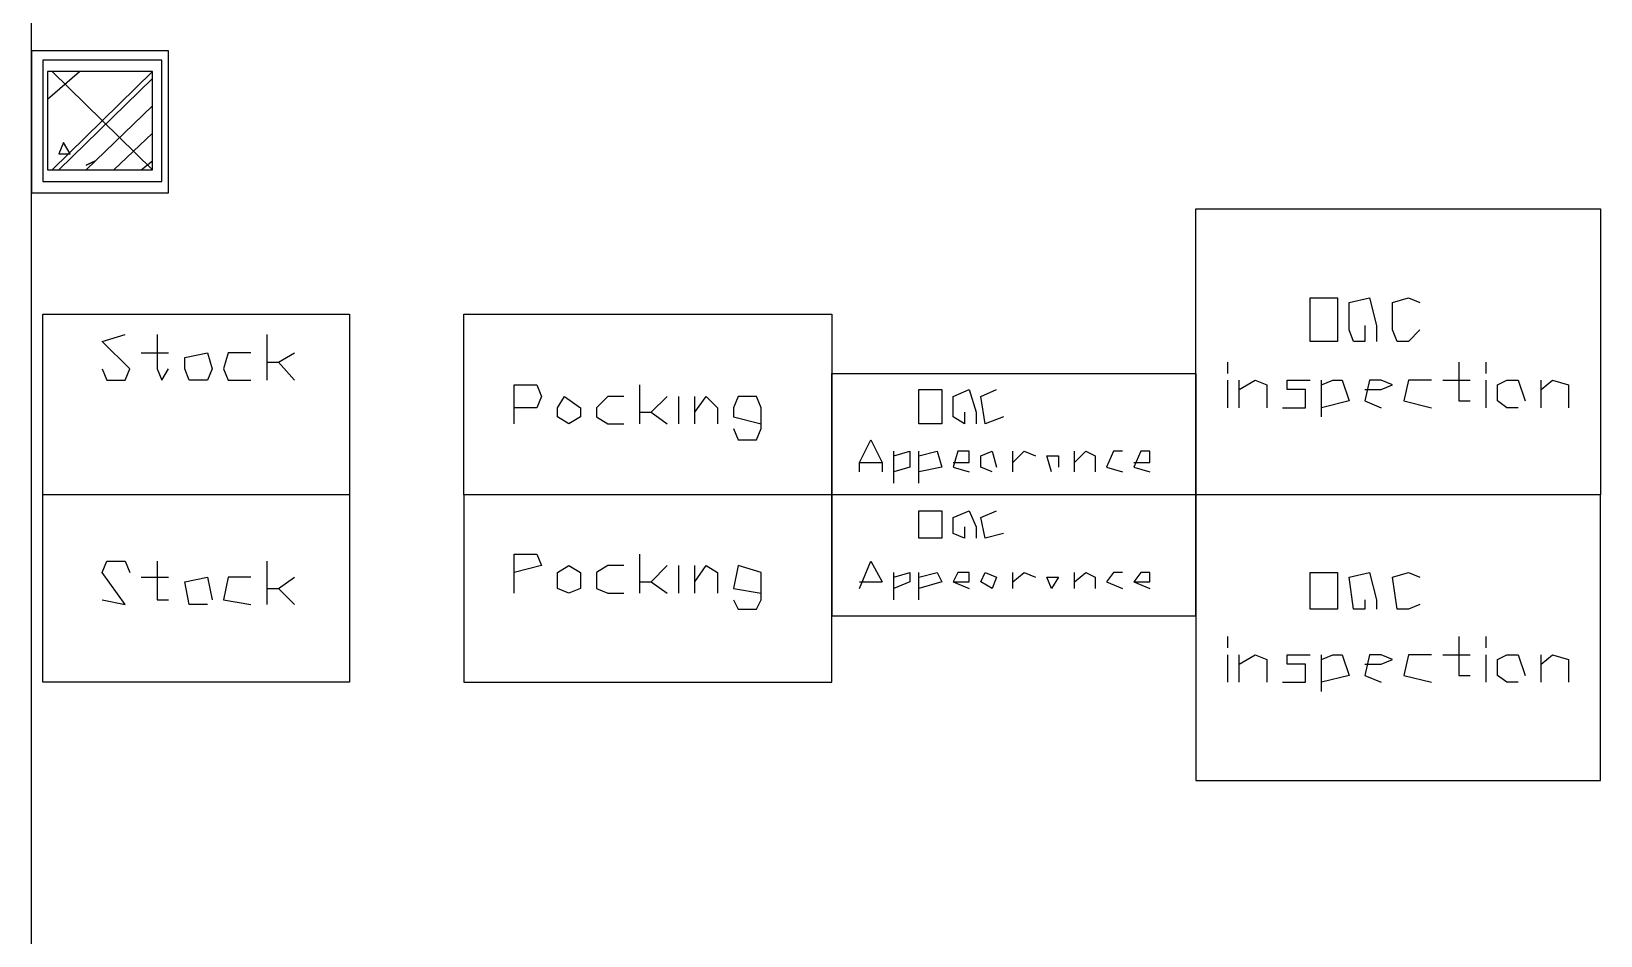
# Model space of a CAD drawing. Header units: millimetres. Extents: x 5 to 415, y 48 to 251.
# Drawn here: x 64.68 to 76.78, y 159.12 to 166.1 of the extents above; entities that cross this region are included whole.
import ezdxf

# ---------------------------------------------------------------- set-up
doc = ezdxf.new("R2010")
doc.units = ezdxf.units.MM
doc.layers.add('P', color=7, linetype='Continuous')

msp = doc.modelspace()

# ---------------------------------------------------------------- linework, layer by layer
at = {"layer": 'P'}
for points in [[(64.682, 139.241), (64.682, 220.486)], [(64.682, 165.947), (64.682, 164.853)], [(65.74, 165.947), (64.682, 165.947)], [(65.74, 164.853), (65.74, 165.947)], [(64.77, 165.876), (64.77, 164.941)], [(65.687, 165.876), (64.77, 165.876)], [(64.805, 165.576), (65.052, 165.788)], [(64.805, 165.788), (64.805, 165.029)], [(65.617, 165.788), (64.805, 165.788)], [(65.617, 165.029), (64.841, 165.788)], [(64.841, 165.029), (65.617, 165.788)], [(64.929, 165.788), (64.841, 165.788)], [(65.617, 165.029), (65.617, 165.788)], [(65.687, 164.941), (65.687, 165.876)], [(64.893, 165.029), (65.617, 165.735)], [(65.105, 165.029), (65.617, 165.523)], [(65.317, 165.029), (65.617, 165.312)], [(64.929, 165.241), (64.893, 165.153)], [(64.982, 165.153), (64.929, 165.241)], [(64.893, 165.153), (64.982, 165.153)], [(65.176, 165.1), (65.105, 165.065)], [(65.105, 165.065), (65.176, 165.1)], [(65.528, 165.029), (65.617, 165.1)], [(64.77, 164.941), (65.687, 164.941)], [(64.805, 165.029), (65.617, 165.029)], [(64.682, 164.853), (65.74, 164.853)], [(73.66, 162.525), (73.66, 164.73)], [(73.66, 164.73), (76.782, 164.73)], [(73.66, 162.525), (73.66, 164.73)], [(73.66, 164.73), (76.782, 164.73)], [(73.66, 162.525), (73.66, 164.73)], [(73.66, 164.73), (76.782, 164.73)], [(73.66, 162.525), (73.66, 164.73)], [(73.66, 164.73), (76.782, 164.73)], [(76.782, 164.73), (76.782, 162.525)], [(76.782, 164.73), (76.782, 162.525)], [(76.782, 164.73), (76.782, 162.525)], [(76.782, 164.73), (76.782, 162.525)], [(74.542, 163.707), (74.542, 164.042)], [(74.542, 164.042), (74.754, 164.042)], [(74.542, 163.707), (74.542, 164.042)], [(74.542, 164.042), (74.754, 164.042)], [(74.542, 163.707), (74.542, 164.042)], [(74.542, 164.042), (74.754, 164.042)], [(74.542, 163.707), (74.542, 164.042)], [(74.542, 164.042), (74.754, 164.042)], [(74.754, 164.042), (74.754, 163.707)], [(74.754, 164.042), (74.754, 163.707)], [(74.754, 164.042), (74.754, 163.707)], [(74.754, 164.042), (74.754, 163.707)], [(74.842, 164.006), (75.001, 164.042)], [(74.842, 164.006), (75.001, 164.042)], [(74.842, 164.006), (75.001, 164.042)], [(74.842, 164.006), (75.001, 164.042)], [(74.842, 163.795), (74.842, 164.006)], [(74.842, 163.795), (74.842, 164.006)], [(74.842, 163.795), (74.842, 164.006)], [(74.842, 163.795), (74.842, 164.006)], [(75.001, 164.042), (75.053, 163.83)], [(75.001, 164.042), (75.053, 163.83)], [(75.001, 164.042), (75.053, 163.83)], [(75.001, 164.042), (75.053, 163.83)], [(75.177, 164.006), (75.3, 164.042)], [(75.177, 164.006), (75.3, 164.042)], [(75.177, 164.006), (75.3, 164.042)], [(75.177, 164.006), (75.3, 164.042)], [(75.177, 163.795), (75.177, 164.006)], [(75.177, 163.795), (75.177, 164.006)], [(75.177, 163.795), (75.177, 164.006)], [(75.177, 163.795), (75.177, 164.006)], [(75.3, 164.042), (75.389, 164.006)], [(75.3, 164.042), (75.389, 164.006)], [(75.3, 164.042), (75.389, 164.006)], [(75.3, 164.042), (75.389, 164.006)], [(64.77, 161.078), (64.77, 163.918)], [(64.77, 163.918), (67.134, 163.918)], [(67.134, 163.918), (67.134, 161.078)], [(68.016, 162.525), (68.016, 163.918)], [(68.016, 163.918), (70.855, 163.918)], [(68.016, 162.525), (68.016, 163.918)], [(68.016, 163.918), (70.855, 163.918)], [(68.016, 162.525), (68.016, 163.918)], [(68.016, 163.918), (70.855, 163.918)], [(68.016, 162.525), (68.016, 163.918)], [(68.016, 163.918), (70.855, 163.918)], [(70.855, 163.918), (70.855, 162.525)], [(70.855, 163.918), (70.855, 162.525)], [(70.855, 163.918), (70.855, 162.525)], [(70.855, 163.918), (70.855, 162.525)], [(65.229, 163.707), (65.405, 163.759)], [(65.652, 163.759), (65.652, 163.495)], [(66.499, 163.407), (66.499, 163.759)], [(74.877, 163.707), (74.842, 163.795)], [(74.877, 163.707), (74.842, 163.795)], [(74.877, 163.707), (74.842, 163.795)], [(74.877, 163.707), (74.842, 163.795)], [(74.965, 163.83), (74.965, 163.707)], [(74.965, 163.83), (74.965, 163.707)], [(74.965, 163.83), (74.965, 163.707)], [(74.965, 163.83), (74.965, 163.707)], [(75.053, 163.83), (75.053, 163.707)], [(75.053, 163.83), (75.053, 163.707)], [(75.053, 163.83), (75.053, 163.707)], [(75.053, 163.83), (75.053, 163.707)], [(75.212, 163.707), (75.177, 163.795)], [(75.212, 163.707), (75.177, 163.795)], [(75.212, 163.707), (75.177, 163.795)], [(75.212, 163.707), (75.177, 163.795)], [(75.389, 163.795), (75.3, 163.707)], [(75.389, 163.795), (75.3, 163.707)], [(75.389, 163.795), (75.3, 163.707)], [(75.389, 163.795), (75.3, 163.707)], [(65.44, 163.495), (65.229, 163.707)], [(65.528, 163.618), (65.74, 163.618)], [(65.864, 163.583), (66.04, 163.618)], [(66.04, 163.618), (66.075, 163.495)], [(66.199, 163.618), (66.163, 163.495)], [(66.375, 163.618), (66.199, 163.618)], [(66.587, 163.548), (66.71, 163.618)], [(74.754, 163.707), (74.542, 163.707)], [(74.754, 163.707), (74.542, 163.707)], [(74.754, 163.707), (74.542, 163.707)], [(74.754, 163.707), (74.542, 163.707)], [(74.965, 163.707), (74.877, 163.707)], [(74.965, 163.707), (74.877, 163.707)], [(74.965, 163.707), (74.877, 163.707)], [(74.965, 163.707), (74.877, 163.707)], [(75.3, 163.707), (75.212, 163.707)], [(75.3, 163.707), (75.212, 163.707)], [(75.3, 163.707), (75.212, 163.707)], [(75.3, 163.707), (75.212, 163.707)], [(65.229, 163.495), (65.264, 163.407)], [(65.405, 163.407), (65.44, 163.495)], [(65.652, 163.495), (65.687, 163.407)], [(65.687, 163.407), (65.74, 163.495)], [(65.864, 163.495), (65.864, 163.583)], [(65.899, 163.407), (65.864, 163.495)], [(66.075, 163.495), (66.04, 163.407)], [(66.163, 163.495), (66.199, 163.407)], [(66.499, 163.548), (66.587, 163.548)], [(66.587, 163.548), (66.71, 163.407)], [(73.907, 163.46), (73.907, 163.548)], [(73.907, 163.46), (73.907, 163.548)], [(73.907, 163.46), (73.907, 163.548)], [(73.907, 163.46), (73.907, 163.548)], [(75.688, 163.548), (75.688, 163.248)], [(75.688, 163.548), (75.688, 163.248)], [(75.688, 163.548), (75.688, 163.248)], [(75.688, 163.548), (75.688, 163.248)], [(75.9, 163.46), (75.9, 163.548)], [(75.9, 163.46), (75.9, 163.548)], [(75.9, 163.46), (75.9, 163.548)], [(75.9, 163.46), (75.9, 163.548)], [(65.264, 163.407), (65.405, 163.407)], [(66.04, 163.407), (65.899, 163.407)], [(66.199, 163.407), (66.375, 163.407)], [(68.404, 163.072), (68.404, 163.371)], [(68.404, 163.371), (68.58, 163.371)], [(68.404, 163.072), (68.404, 163.371)], [(68.404, 163.371), (68.58, 163.371)], [(68.404, 163.072), (68.404, 163.371)], [(68.404, 163.371), (68.58, 163.371)], [(68.404, 163.072), (68.404, 163.371)], [(68.404, 163.371), (68.58, 163.371)], [(68.58, 163.371), (68.615, 163.283)], [(68.58, 163.371), (68.615, 163.283)], [(68.58, 163.371), (68.615, 163.283)], [(68.58, 163.371), (68.615, 163.283)], [(69.374, 163.072), (69.374, 163.371)], [(69.374, 163.072), (69.374, 163.371)], [(69.374, 163.072), (69.374, 163.371)], [(69.374, 163.072), (69.374, 163.371)], [(70.855, 162.525), (70.855, 163.46)], [(70.855, 163.46), (73.66, 163.46)], [(70.855, 162.525), (70.855, 163.46)], [(70.855, 163.46), (73.66, 163.46)], [(70.855, 162.525), (70.855, 163.46)], [(70.855, 163.46), (73.66, 163.46)], [(70.855, 162.525), (70.855, 163.46)], [(70.855, 163.46), (73.66, 163.46)], [(73.66, 163.46), (73.66, 162.525)], [(73.66, 163.46), (73.66, 162.525)], [(73.66, 163.46), (73.66, 162.525)], [(73.66, 163.46), (73.66, 162.525)], [(73.907, 163.195), (73.907, 163.407)], [(73.907, 163.195), (73.907, 163.407)], [(73.907, 163.195), (73.907, 163.407)], [(73.907, 163.195), (73.907, 163.407)], [(73.995, 163.195), (73.995, 163.407)], [(73.995, 163.336), (74.119, 163.407)], [(73.995, 163.195), (73.995, 163.407)], [(73.995, 163.336), (74.119, 163.407)], [(73.995, 163.195), (73.995, 163.407)], [(73.995, 163.336), (74.119, 163.407)], [(73.995, 163.195), (73.995, 163.407)], [(73.995, 163.336), (74.119, 163.407)], [(74.119, 163.407), (74.207, 163.371)], [(74.119, 163.407), (74.207, 163.371)], [(74.119, 163.407), (74.207, 163.371)], [(74.119, 163.407), (74.207, 163.371)], [(74.207, 163.371), (74.207, 163.195)], [(74.207, 163.371), (74.207, 163.195)], [(74.207, 163.371), (74.207, 163.195)], [(74.207, 163.371), (74.207, 163.195)], [(74.366, 163.336), (74.366, 163.407)], [(74.366, 163.407), (74.542, 163.407)], [(74.366, 163.336), (74.366, 163.407)], [(74.366, 163.407), (74.542, 163.407)], [(74.366, 163.336), (74.366, 163.407)], [(74.366, 163.407), (74.542, 163.407)], [(74.366, 163.336), (74.366, 163.407)], [(74.366, 163.407), (74.542, 163.407)], [(74.63, 163.124), (74.63, 163.407)], [(74.63, 163.371), (74.718, 163.407)], [(74.63, 163.124), (74.63, 163.407)], [(74.63, 163.371), (74.718, 163.407)], [(74.63, 163.124), (74.63, 163.407)], [(74.63, 163.371), (74.718, 163.407)], [(74.63, 163.124), (74.63, 163.407)], [(74.63, 163.371), (74.718, 163.407)], [(74.718, 163.407), (74.789, 163.407)], [(74.718, 163.407), (74.789, 163.407)], [(74.718, 163.407), (74.789, 163.407)], [(74.718, 163.407), (74.789, 163.407)], [(74.789, 163.407), (74.842, 163.248)], [(74.789, 163.407), (74.842, 163.248)], [(74.789, 163.407), (74.842, 163.248)], [(74.789, 163.407), (74.842, 163.248)], [(75.001, 163.407), (74.965, 163.248)], [(75.001, 163.407), (74.965, 163.248)], [(75.001, 163.407), (74.965, 163.248)], [(75.001, 163.407), (74.965, 163.248)], [(75.089, 163.407), (75.001, 163.407)], [(75.089, 163.407), (75.001, 163.407)], [(75.089, 163.407), (75.001, 163.407)], [(75.089, 163.407), (75.001, 163.407)], [(75.177, 163.371), (75.089, 163.407)], [(75.177, 163.371), (75.089, 163.407)], [(75.177, 163.371), (75.089, 163.407)], [(75.177, 163.371), (75.089, 163.407)], [(75.089, 163.336), (75.177, 163.371)], [(75.089, 163.336), (75.177, 163.371)], [(75.089, 163.336), (75.177, 163.371)], [(75.089, 163.336), (75.177, 163.371)], [(75.3, 163.407), (75.265, 163.248)], [(75.3, 163.407), (75.265, 163.248)], [(75.3, 163.407), (75.265, 163.248)], [(75.3, 163.407), (75.265, 163.248)], [(75.477, 163.407), (75.3, 163.407)], [(75.477, 163.407), (75.3, 163.407)], [(75.477, 163.407), (75.3, 163.407)], [(75.477, 163.407), (75.3, 163.407)], [(75.565, 163.407), (75.777, 163.407)], [(75.565, 163.407), (75.777, 163.407)], [(75.565, 163.407), (75.777, 163.407)], [(75.565, 163.407), (75.777, 163.407)], [(75.9, 163.195), (75.9, 163.407)], [(75.9, 163.195), (75.9, 163.407)], [(75.9, 163.195), (75.9, 163.407)], [(75.9, 163.195), (75.9, 163.407)], [(75.988, 163.371), (76.059, 163.407)], [(75.988, 163.371), (76.059, 163.407)], [(75.988, 163.371), (76.059, 163.407)], [(75.988, 163.371), (76.059, 163.407)], [(75.988, 163.248), (75.988, 163.371)], [(75.988, 163.248), (75.988, 163.371)], [(75.988, 163.248), (75.988, 163.371)], [(75.988, 163.248), (75.988, 163.371)], [(76.059, 163.407), (76.147, 163.407)], [(76.059, 163.407), (76.147, 163.407)], [(76.059, 163.407), (76.147, 163.407)], [(76.059, 163.407), (76.147, 163.407)], [(76.147, 163.407), (76.2, 163.248)], [(76.147, 163.407), (76.2, 163.248)], [(76.147, 163.407), (76.2, 163.248)], [(76.147, 163.407), (76.2, 163.248)], [(76.323, 163.195), (76.323, 163.407)], [(76.323, 163.336), (76.412, 163.407)], [(76.323, 163.195), (76.323, 163.407)], [(76.323, 163.336), (76.412, 163.407)], [(76.323, 163.195), (76.323, 163.407)], [(76.323, 163.336), (76.412, 163.407)], [(76.323, 163.195), (76.323, 163.407)], [(76.323, 163.336), (76.412, 163.407)], [(76.412, 163.407), (76.535, 163.371)], [(76.412, 163.407), (76.535, 163.371)], [(76.412, 163.407), (76.535, 163.371)], [(76.412, 163.407), (76.535, 163.371)], [(76.535, 163.371), (76.535, 163.195)], [(76.535, 163.371), (76.535, 163.195)], [(76.535, 163.371), (76.535, 163.195)], [(76.535, 163.371), (76.535, 163.195)], [(68.615, 163.283), (68.58, 163.195)], [(68.615, 163.283), (68.58, 163.195)], [(68.615, 163.283), (68.58, 163.195)], [(68.615, 163.283), (68.58, 163.195)], [(68.739, 163.195), (68.792, 163.283)], [(68.739, 163.195), (68.792, 163.283)], [(68.739, 163.195), (68.792, 163.283)], [(68.739, 163.195), (68.792, 163.283)], [(68.792, 163.283), (68.915, 163.195)], [(68.792, 163.283), (68.915, 163.195)], [(68.792, 163.283), (68.915, 163.195)], [(68.792, 163.283), (68.915, 163.195)], [(69.127, 163.283), (69.039, 163.195)], [(69.127, 163.283), (69.039, 163.195)], [(69.127, 163.283), (69.039, 163.195)], [(69.127, 163.283), (69.039, 163.195)], [(69.25, 163.283), (69.127, 163.283)], [(69.25, 163.283), (69.127, 163.283)], [(69.25, 163.283), (69.127, 163.283)], [(69.25, 163.283), (69.127, 163.283)], [(69.462, 163.16), (69.585, 163.283)], [(69.462, 163.16), (69.585, 163.283)], [(69.462, 163.16), (69.585, 163.283)], [(69.462, 163.16), (69.585, 163.283)], [(69.674, 163.072), (69.674, 163.283)], [(69.674, 163.072), (69.674, 163.283)], [(69.674, 163.072), (69.674, 163.283)], [(69.674, 163.072), (69.674, 163.283)], [(69.797, 163.072), (69.797, 163.283)], [(69.797, 163.16), (69.885, 163.283)], [(69.797, 163.072), (69.797, 163.283)], [(69.797, 163.16), (69.885, 163.283)], [(69.797, 163.072), (69.797, 163.283)], [(69.797, 163.16), (69.885, 163.283)], [(69.797, 163.072), (69.797, 163.283)], [(69.797, 163.16), (69.885, 163.283)], [(69.885, 163.283), (69.973, 163.195)], [(69.885, 163.283), (69.973, 163.195)], [(69.885, 163.283), (69.973, 163.195)], [(69.885, 163.283), (69.973, 163.195)], [(70.132, 163.283), (70.097, 163.195)], [(70.132, 163.283), (70.097, 163.195)], [(70.132, 163.283), (70.097, 163.195)], [(70.132, 163.283), (70.097, 163.195)], [(70.273, 163.283), (70.132, 163.283)], [(70.273, 163.283), (70.132, 163.283)], [(70.273, 163.283), (70.132, 163.283)], [(70.273, 163.283), (70.132, 163.283)], [(70.309, 163.195), (70.273, 163.283)], [(70.309, 163.195), (70.273, 163.283)], [(70.309, 163.195), (70.273, 163.283)], [(70.309, 163.195), (70.273, 163.283)], [(71.526, 163.072), (71.526, 163.336)], [(71.526, 163.336), (71.702, 163.336)], [(71.526, 163.072), (71.526, 163.336)], [(71.526, 163.336), (71.702, 163.336)], [(71.526, 163.072), (71.526, 163.336)], [(71.526, 163.336), (71.702, 163.336)], [(71.526, 163.072), (71.526, 163.336)], [(71.526, 163.336), (71.702, 163.336)], [(71.702, 163.336), (71.702, 163.072)], [(71.702, 163.336), (71.702, 163.072)], [(71.702, 163.336), (71.702, 163.072)], [(71.702, 163.336), (71.702, 163.072)], [(71.79, 163.283), (71.914, 163.336)], [(71.79, 163.283), (71.914, 163.336)], [(71.79, 163.283), (71.914, 163.336)], [(71.79, 163.283), (71.914, 163.336)], [(71.79, 163.124), (71.79, 163.283)], [(71.79, 163.124), (71.79, 163.283)], [(71.79, 163.124), (71.79, 163.283)], [(71.79, 163.124), (71.79, 163.283)], [(71.914, 163.336), (71.967, 163.16)], [(71.914, 163.336), (71.967, 163.16)], [(71.914, 163.336), (71.967, 163.16)], [(71.914, 163.336), (71.967, 163.16)], [(72.002, 163.283), (72.125, 163.336)], [(72.002, 163.283), (72.125, 163.336)], [(72.002, 163.283), (72.125, 163.336)], [(72.002, 163.283), (72.125, 163.336)], [(72.037, 163.072), (72.002, 163.283)], [(72.037, 163.072), (72.002, 163.283)], [(72.037, 163.072), (72.002, 163.283)], [(72.037, 163.072), (72.002, 163.283)], [(74.507, 163.336), (74.366, 163.336)], [(74.507, 163.336), (74.366, 163.336)], [(74.507, 163.336), (74.366, 163.336)], [(74.507, 163.336), (74.366, 163.336)], [(74.507, 163.195), (74.507, 163.336)], [(74.507, 163.195), (74.507, 163.336)], [(74.507, 163.195), (74.507, 163.336)], [(74.507, 163.195), (74.507, 163.336)], [(74.842, 163.248), (74.63, 163.195)], [(74.842, 163.248), (74.63, 163.195)], [(74.842, 163.248), (74.63, 163.195)], [(74.842, 163.248), (74.63, 163.195)], [(74.965, 163.336), (75.089, 163.336)], [(74.965, 163.336), (75.089, 163.336)], [(74.965, 163.336), (75.089, 163.336)], [(74.965, 163.336), (75.089, 163.336)], [(74.965, 163.248), (75.089, 163.195)], [(74.965, 163.248), (75.089, 163.195)], [(74.965, 163.248), (75.089, 163.195)], [(74.965, 163.248), (75.089, 163.195)], [(75.265, 163.248), (75.477, 163.195)], [(75.265, 163.248), (75.477, 163.195)], [(75.265, 163.248), (75.477, 163.195)], [(75.265, 163.248), (75.477, 163.195)], [(75.688, 163.248), (75.777, 163.248)], [(75.688, 163.248), (75.777, 163.248)], [(75.688, 163.248), (75.777, 163.248)], [(75.688, 163.248), (75.777, 163.248)], [(76.059, 163.195), (75.988, 163.248)], [(76.059, 163.195), (75.988, 163.248)], [(76.059, 163.195), (75.988, 163.248)], [(76.059, 163.195), (75.988, 163.248)], [(68.58, 163.195), (68.404, 163.195)], [(68.58, 163.195), (68.404, 163.195)], [(68.58, 163.195), (68.404, 163.195)], [(68.58, 163.195), (68.404, 163.195)], [(68.739, 163.124), (68.739, 163.195)], [(68.739, 163.124), (68.739, 163.195)], [(68.739, 163.124), (68.739, 163.195)], [(68.739, 163.124), (68.739, 163.195)], [(68.827, 163.072), (68.739, 163.124)], [(68.827, 163.072), (68.739, 163.124)], [(68.827, 163.072), (68.739, 163.124)], [(68.827, 163.072), (68.739, 163.124)], [(68.915, 163.124), (68.827, 163.072)], [(68.915, 163.124), (68.827, 163.072)], [(68.915, 163.124), (68.827, 163.072)], [(68.915, 163.124), (68.827, 163.072)], [(68.915, 163.195), (68.915, 163.124)], [(68.915, 163.195), (68.915, 163.124)], [(68.915, 163.195), (68.915, 163.124)], [(68.915, 163.195), (68.915, 163.124)], [(69.039, 163.195), (69.039, 163.124)], [(69.039, 163.195), (69.039, 163.124)], [(69.039, 163.195), (69.039, 163.124)], [(69.039, 163.195), (69.039, 163.124)], [(69.039, 163.124), (69.127, 163.072)], [(69.039, 163.124), (69.127, 163.072)], [(69.039, 163.124), (69.127, 163.072)], [(69.039, 163.124), (69.127, 163.072)], [(69.374, 163.16), (69.462, 163.16)], [(69.374, 163.16), (69.462, 163.16)], [(69.374, 163.16), (69.462, 163.16)], [(69.374, 163.16), (69.462, 163.16)], [(69.462, 163.16), (69.585, 163.072)], [(69.462, 163.16), (69.585, 163.072)], [(69.462, 163.16), (69.585, 163.072)], [(69.462, 163.16), (69.585, 163.072)], [(69.973, 163.195), (69.973, 163.072)], [(69.973, 163.195), (69.973, 163.072)], [(69.973, 163.195), (69.973, 163.072)], [(69.973, 163.195), (69.973, 163.072)], [(70.097, 163.195), (70.097, 163.124)], [(70.097, 163.195), (70.097, 163.124)], [(70.097, 163.195), (70.097, 163.124)], [(70.097, 163.195), (70.097, 163.124)], [(70.097, 163.124), (70.309, 163.072)], [(70.097, 163.124), (70.309, 163.072)], [(70.097, 163.124), (70.309, 163.072)], [(70.097, 163.124), (70.309, 163.072)], [(70.309, 163.036), (70.309, 163.195)], [(70.309, 163.036), (70.309, 163.195)], [(70.309, 163.036), (70.309, 163.195)], [(70.309, 163.036), (70.309, 163.195)], [(71.878, 163.072), (71.79, 163.124)], [(71.878, 163.072), (71.79, 163.124)], [(71.878, 163.072), (71.79, 163.124)], [(71.878, 163.072), (71.79, 163.124)], [(71.878, 163.16), (71.878, 163.072)], [(71.878, 163.16), (71.878, 163.072)], [(71.878, 163.16), (71.878, 163.072)], [(71.878, 163.16), (71.878, 163.072)], [(71.967, 163.16), (71.967, 163.072)], [(71.967, 163.16), (71.967, 163.072)], [(71.967, 163.16), (71.967, 163.072)], [(71.967, 163.16), (71.967, 163.072)], [(72.178, 163.124), (72.037, 163.072)], [(72.178, 163.124), (72.037, 163.072)], [(72.178, 163.124), (72.037, 163.072)], [(72.178, 163.124), (72.037, 163.072)], [(74.33, 163.195), (74.507, 163.195)], [(74.33, 163.195), (74.507, 163.195)], [(74.33, 163.195), (74.507, 163.195)], [(74.33, 163.195), (74.507, 163.195)], [(76.147, 163.195), (76.059, 163.195)], [(76.147, 163.195), (76.059, 163.195)], [(76.147, 163.195), (76.059, 163.195)], [(76.147, 163.195), (76.059, 163.195)], [(69.127, 163.072), (69.25, 163.072)], [(69.127, 163.072), (69.25, 163.072)], [(69.127, 163.072), (69.25, 163.072)], [(69.127, 163.072), (69.25, 163.072)], [(70.097, 163.036), (70.132, 162.948)], [(70.097, 163.036), (70.132, 162.948)], [(70.097, 163.036), (70.132, 162.948)], [(70.097, 163.036), (70.132, 162.948)], [(70.273, 162.948), (70.309, 163.036)], [(70.273, 162.948), (70.309, 163.036)], [(70.273, 162.948), (70.309, 163.036)], [(70.273, 162.948), (70.309, 163.036)], [(71.702, 163.072), (71.526, 163.072)], [(71.702, 163.072), (71.526, 163.072)], [(71.702, 163.072), (71.526, 163.072)], [(71.702, 163.072), (71.526, 163.072)], [(70.132, 162.948), (70.273, 162.948)], [(70.132, 162.948), (70.273, 162.948)], [(70.132, 162.948), (70.273, 162.948)], [(70.132, 162.948), (70.273, 162.948)], [(71.067, 162.772), (71.155, 162.948)], [(71.067, 162.772), (71.155, 162.948)], [(71.067, 162.772), (71.155, 162.948)], [(71.067, 162.772), (71.155, 162.948)], [(71.155, 162.948), (71.243, 162.772)], [(71.155, 162.948), (71.243, 162.772)], [(71.155, 162.948), (71.243, 162.772)], [(71.155, 162.948), (71.243, 162.772)], [(71.067, 162.701), (71.067, 162.772)], [(71.067, 162.772), (71.243, 162.772)], [(71.067, 162.701), (71.067, 162.772)], [(71.067, 162.772), (71.243, 162.772)], [(71.067, 162.701), (71.067, 162.772)], [(71.067, 162.772), (71.243, 162.772)], [(71.067, 162.701), (71.067, 162.772)], [(71.067, 162.772), (71.243, 162.772)], [(71.243, 162.772), (71.243, 162.701)], [(71.243, 162.772), (71.243, 162.701)], [(71.243, 162.772), (71.243, 162.701)], [(71.243, 162.772), (71.243, 162.701)], [(71.332, 162.613), (71.332, 162.86)], [(71.332, 162.825), (71.455, 162.86)], [(71.332, 162.613), (71.332, 162.86)], [(71.332, 162.825), (71.455, 162.86)], [(71.332, 162.613), (71.332, 162.86)], [(71.332, 162.825), (71.455, 162.86)], [(71.332, 162.613), (71.332, 162.86)], [(71.332, 162.825), (71.455, 162.86)], [(71.455, 162.86), (71.455, 162.736)], [(71.455, 162.86), (71.455, 162.736)], [(71.455, 162.86), (71.455, 162.736)], [(71.455, 162.86), (71.455, 162.736)], [(71.526, 162.613), (71.526, 162.86)], [(71.526, 162.825), (71.667, 162.86)], [(71.526, 162.613), (71.526, 162.86)], [(71.526, 162.825), (71.667, 162.86)], [(71.526, 162.613), (71.526, 162.86)], [(71.526, 162.825), (71.667, 162.86)], [(71.526, 162.613), (71.526, 162.86)], [(71.526, 162.825), (71.667, 162.86)], [(71.667, 162.86), (71.702, 162.736)], [(71.667, 162.86), (71.702, 162.736)], [(71.667, 162.86), (71.702, 162.736)], [(71.667, 162.86), (71.702, 162.736)], [(71.826, 162.86), (71.79, 162.736)], [(71.826, 162.86), (71.79, 162.736)], [(71.826, 162.86), (71.79, 162.736)], [(71.826, 162.86), (71.79, 162.736)], [(71.79, 162.772), (71.914, 162.772)], [(71.79, 162.772), (71.914, 162.772)], [(71.79, 162.772), (71.914, 162.772)], [(71.79, 162.772), (71.914, 162.772)], [(71.914, 162.86), (71.826, 162.86)], [(71.914, 162.86), (71.826, 162.86)], [(71.914, 162.86), (71.826, 162.86)], [(71.914, 162.86), (71.826, 162.86)], [(71.914, 162.772), (71.914, 162.86)], [(71.914, 162.772), (71.914, 162.86)], [(71.914, 162.772), (71.914, 162.86)], [(71.914, 162.772), (71.914, 162.86)], [(72.002, 162.825), (72.09, 162.86)], [(72.002, 162.825), (72.09, 162.86)], [(72.002, 162.825), (72.09, 162.86)], [(72.002, 162.825), (72.09, 162.86)], [(72.002, 162.736), (72.002, 162.825)], [(72.002, 162.736), (72.002, 162.825)], [(72.002, 162.736), (72.002, 162.825)], [(72.002, 162.736), (72.002, 162.825)], [(72.09, 162.86), (72.125, 162.736)], [(72.09, 162.86), (72.125, 162.736)], [(72.09, 162.86), (72.125, 162.736)], [(72.09, 162.86), (72.125, 162.736)], [(72.249, 162.701), (72.249, 162.86)], [(72.249, 162.772), (72.337, 162.86)], [(72.249, 162.701), (72.249, 162.86)], [(72.249, 162.772), (72.337, 162.86)], [(72.249, 162.701), (72.249, 162.86)], [(72.249, 162.772), (72.337, 162.86)], [(72.249, 162.701), (72.249, 162.86)], [(72.249, 162.772), (72.337, 162.86)], [(72.337, 162.86), (72.425, 162.825)], [(72.337, 162.86), (72.425, 162.825)], [(72.337, 162.86), (72.425, 162.825)], [(72.337, 162.86), (72.425, 162.825)], [(72.549, 162.701), (72.513, 162.825)], [(72.513, 162.825), (72.602, 162.825)], [(72.549, 162.701), (72.513, 162.825)], [(72.513, 162.825), (72.602, 162.825)], [(72.549, 162.701), (72.513, 162.825)], [(72.513, 162.825), (72.602, 162.825)], [(72.549, 162.701), (72.513, 162.825)], [(72.513, 162.825), (72.602, 162.825)], [(72.602, 162.825), (72.602, 162.736)], [(72.602, 162.825), (72.602, 162.736)], [(72.602, 162.825), (72.602, 162.736)], [(72.602, 162.825), (72.602, 162.736)], [(72.725, 162.701), (72.725, 162.86)], [(72.725, 162.772), (72.813, 162.86)], [(72.725, 162.701), (72.725, 162.86)], [(72.725, 162.772), (72.813, 162.86)], [(72.725, 162.701), (72.725, 162.86)], [(72.725, 162.772), (72.813, 162.86)], [(72.725, 162.701), (72.725, 162.86)], [(72.725, 162.772), (72.813, 162.86)], [(72.813, 162.86), (72.884, 162.825)], [(72.813, 162.86), (72.884, 162.825)], [(72.813, 162.86), (72.884, 162.825)], [(72.813, 162.86), (72.884, 162.825)], [(72.884, 162.825), (72.884, 162.701)], [(72.884, 162.825), (72.884, 162.701)], [(72.884, 162.825), (72.884, 162.701)], [(72.884, 162.825), (72.884, 162.701)], [(73.025, 162.86), (72.972, 162.736)], [(73.025, 162.86), (72.972, 162.736)], [(73.025, 162.86), (72.972, 162.736)], [(73.025, 162.86), (72.972, 162.736)], [(73.096, 162.86), (73.025, 162.86)], [(73.096, 162.86), (73.025, 162.86)], [(73.096, 162.86), (73.025, 162.86)], [(73.096, 162.86), (73.025, 162.86)], [(73.237, 162.86), (73.184, 162.736)], [(73.237, 162.86), (73.184, 162.736)], [(73.237, 162.86), (73.184, 162.736)], [(73.237, 162.86), (73.184, 162.736)], [(73.184, 162.772), (73.307, 162.772)], [(73.184, 162.772), (73.307, 162.772)], [(73.184, 162.772), (73.307, 162.772)], [(73.184, 162.772), (73.307, 162.772)], [(73.307, 162.86), (73.237, 162.86)], [(73.307, 162.86), (73.237, 162.86)], [(73.307, 162.86), (73.237, 162.86)], [(73.307, 162.86), (73.237, 162.86)], [(73.307, 162.772), (73.307, 162.86)], [(73.307, 162.772), (73.307, 162.86)], [(73.307, 162.772), (73.307, 162.86)], [(73.307, 162.772), (73.307, 162.86)], [(71.455, 162.736), (71.332, 162.701)], [(71.455, 162.736), (71.332, 162.701)], [(71.455, 162.736), (71.332, 162.701)], [(71.455, 162.736), (71.332, 162.701)], [(71.702, 162.736), (71.526, 162.701)], [(71.702, 162.736), (71.526, 162.701)], [(71.702, 162.736), (71.526, 162.701)], [(71.702, 162.736), (71.526, 162.701)], [(71.79, 162.736), (71.914, 162.701)], [(71.79, 162.736), (71.914, 162.701)], [(71.79, 162.736), (71.914, 162.701)], [(71.79, 162.736), (71.914, 162.701)], [(72.09, 162.701), (72.002, 162.736)], [(72.09, 162.701), (72.002, 162.736)], [(72.09, 162.701), (72.002, 162.736)], [(72.09, 162.701), (72.002, 162.736)], [(72.972, 162.736), (73.096, 162.701)], [(72.972, 162.736), (73.096, 162.701)], [(72.972, 162.736), (73.096, 162.701)], [(72.972, 162.736), (73.096, 162.701)], [(73.184, 162.736), (73.307, 162.701)], [(73.184, 162.736), (73.307, 162.701)], [(73.184, 162.736), (73.307, 162.701)], [(73.184, 162.736), (73.307, 162.701)], [(67.134, 162.525), (64.77, 162.525)], [(70.855, 162.525), (68.016, 162.525)], [(70.855, 162.525), (68.016, 162.525)], [(70.855, 162.525), (68.016, 162.525)], [(70.855, 162.525), (68.016, 162.525)], [(70.855, 162.525), (68.016, 162.525)], [(68.016, 162.525), (68.016, 161.078)], [(73.66, 162.525), (70.855, 162.525)], [(73.66, 162.525), (70.855, 162.525)], [(73.66, 162.525), (70.855, 162.525)], [(73.66, 162.525), (70.855, 162.525)], [(73.66, 162.525), (70.855, 162.525)], [(70.855, 162.525), (70.855, 161.59)], [(70.855, 161.078), (70.855, 162.525)], [(76.782, 162.525), (73.66, 162.525)], [(76.782, 162.525), (73.66, 162.525)], [(76.782, 162.525), (73.66, 162.525)], [(76.782, 162.525), (73.66, 162.525)], [(76.782, 162.525), (73.66, 162.525)], [(73.66, 162.525), (73.66, 160.32)], [(73.66, 161.59), (73.66, 162.525)], [(76.782, 160.32), (76.782, 162.525)], [(71.526, 162.19), (71.526, 162.401)], [(71.526, 162.401), (71.702, 162.401)], [(71.702, 162.401), (71.702, 162.19)], [(71.79, 162.348), (71.914, 162.401)], [(71.914, 162.401), (71.967, 162.278)], [(72.002, 162.348), (72.125, 162.401)], [(71.79, 162.225), (71.79, 162.348)], [(71.878, 162.278), (71.878, 162.19)], [(71.967, 162.278), (71.967, 162.19)], [(72.037, 162.19), (72.002, 162.348)], [(71.702, 162.19), (71.526, 162.19)], [(71.878, 162.19), (71.79, 162.225)], [(72.178, 162.225), (72.037, 162.19)], [(68.404, 161.766), (68.404, 162.066)], [(68.404, 162.066), (68.58, 162.066)], [(68.58, 162.066), (68.615, 161.978)], [(69.374, 161.766), (69.374, 162.066)], [(65.229, 161.925), (65.264, 162.013)], [(65.405, 161.678), (65.229, 161.925)], [(65.264, 162.013), (65.405, 162.013)], [(65.405, 162.013), (65.44, 161.925)], [(65.652, 162.013), (65.652, 161.713)], [(66.499, 161.678), (66.499, 162.013)], [(68.615, 161.978), (68.404, 161.925)], [(68.739, 161.925), (68.827, 161.978)], [(68.739, 161.802), (68.739, 161.925)], [(68.827, 161.978), (68.915, 161.925)], [(68.915, 161.925), (68.915, 161.802)], [(69.127, 161.978), (69.039, 161.925)], [(69.039, 161.925), (69.039, 161.802)], [(69.25, 161.978), (69.127, 161.978)], [(69.462, 161.854), (69.585, 161.978)], [(69.674, 161.766), (69.674, 161.978)], [(69.797, 161.766), (69.797, 161.978)], [(69.797, 161.854), (69.885, 161.978)], [(69.885, 161.978), (69.973, 161.925)], [(69.973, 161.925), (69.973, 161.766)], [(70.132, 161.978), (70.097, 161.802)], [(70.309, 161.925), (70.132, 161.978)], [(70.309, 161.713), (70.309, 161.925)], [(71.067, 161.802), (71.155, 162.013)], [(71.155, 162.013), (71.243, 161.854)], [(71.332, 161.713), (71.332, 161.925)], [(71.332, 161.89), (71.455, 161.925)], [(71.455, 161.925), (71.455, 161.854)], [(71.526, 161.713), (71.526, 161.925)], [(71.526, 161.89), (71.667, 161.925)], [(71.667, 161.925), (71.702, 161.854)], [(71.826, 161.925), (71.79, 161.854)], [(71.914, 161.925), (71.826, 161.925)], [(71.914, 161.854), (71.914, 161.925)], [(72.002, 161.854), (72.037, 161.925)], [(72.037, 161.925), (72.125, 161.89)], [(72.249, 161.802), (72.249, 161.925)], [(72.249, 161.854), (72.337, 161.925)], [(72.337, 161.925), (72.425, 161.89)], [(72.725, 161.802), (72.725, 161.925)], [(72.725, 161.854), (72.813, 161.925)], [(72.813, 161.925), (72.884, 161.89)], [(73.025, 161.925), (72.972, 161.854)], [(73.096, 161.925), (73.025, 161.925)], [(73.237, 161.925), (73.184, 161.854)], [(73.307, 161.925), (73.237, 161.925)], [(73.307, 161.854), (73.307, 161.925)], [(74.542, 161.643), (74.542, 161.925)], [(74.542, 161.925), (74.754, 161.925)], [(74.754, 161.925), (74.754, 161.643)], [(74.842, 161.89), (75.001, 161.925)], [(75.001, 161.925), (75.053, 161.713)], [(75.177, 161.89), (75.3, 161.925)], [(75.3, 161.925), (75.389, 161.89)], [(65.528, 161.89), (65.74, 161.89)], [(65.864, 161.854), (66.04, 161.89)], [(65.899, 161.678), (65.864, 161.854)], [(66.04, 161.89), (66.075, 161.713)], [(66.199, 161.89), (66.163, 161.713)], [(66.375, 161.89), (66.199, 161.89)], [(66.499, 161.802), (66.587, 161.802)], [(66.587, 161.802), (66.71, 161.89)], [(66.587, 161.802), (66.71, 161.678)], [(68.827, 161.766), (68.739, 161.802)], [(68.915, 161.802), (68.827, 161.766)], [(69.039, 161.802), (69.127, 161.766)], [(69.374, 161.854), (69.462, 161.854)], [(69.462, 161.854), (69.585, 161.766)], [(70.097, 161.802), (70.309, 161.766)], [(71.067, 161.854), (71.243, 161.854)], [(71.455, 161.854), (71.332, 161.802)], [(71.702, 161.854), (71.526, 161.802)], [(71.79, 161.854), (71.914, 161.854)], [(71.79, 161.854), (71.914, 161.802)], [(72.09, 161.802), (72.002, 161.854)], [(72.125, 161.89), (72.09, 161.802)], [(72.549, 161.802), (72.513, 161.89)], [(72.513, 161.89), (72.602, 161.89)], [(72.602, 161.89), (72.549, 161.802)], [(72.884, 161.89), (72.884, 161.802)], [(72.972, 161.854), (73.096, 161.802)], [(73.184, 161.854), (73.307, 161.854)], [(73.184, 161.854), (73.307, 161.802)], [(74.877, 161.643), (74.842, 161.89)], [(75.212, 161.643), (75.177, 161.89)], [(65.229, 161.713), (65.405, 161.678)], [(65.652, 161.713), (65.74, 161.713)], [(66.04, 161.678), (65.899, 161.678)], [(66.163, 161.713), (66.375, 161.678)], [(69.127, 161.766), (69.25, 161.766)], [(70.097, 161.713), (70.132, 161.643)], [(70.273, 161.643), (70.309, 161.713)], [(74.965, 161.713), (74.965, 161.643)], [(75.053, 161.713), (75.053, 161.643)], [(75.389, 161.678), (75.3, 161.643)], [(70.132, 161.643), (70.273, 161.643)], [(70.855, 161.59), (73.66, 161.59)], [(74.754, 161.643), (74.542, 161.643)], [(74.965, 161.643), (74.877, 161.643)], [(75.3, 161.643), (75.212, 161.643)], [(73.907, 161.343), (73.907, 161.431)], [(75.688, 161.431), (75.688, 161.131)], [(75.9, 161.343), (75.9, 161.431)], [(73.907, 161.078), (73.907, 161.29)], [(73.995, 161.078), (73.995, 161.29)], [(73.995, 161.219), (74.119, 161.29)], [(74.119, 161.29), (74.207, 161.255)], [(74.207, 161.255), (74.207, 161.078)], [(74.366, 161.219), (74.366, 161.29)], [(74.366, 161.29), (74.542, 161.29)], [(74.507, 161.219), (74.366, 161.219)], [(74.507, 161.078), (74.507, 161.219)], [(74.63, 161.008), (74.63, 161.29)], [(74.63, 161.255), (74.718, 161.29)], [(74.718, 161.29), (74.789, 161.29)], [(74.789, 161.29), (74.842, 161.131)], [(75.001, 161.29), (74.965, 161.131)], [(74.965, 161.219), (75.089, 161.219)], [(75.089, 161.29), (75.001, 161.29)], [(75.177, 161.255), (75.089, 161.29)], [(75.089, 161.219), (75.177, 161.255)], [(75.3, 161.29), (75.265, 161.131)], [(75.477, 161.29), (75.3, 161.29)], [(75.565, 161.29), (75.777, 161.29)], [(75.9, 161.078), (75.9, 161.29)], [(75.988, 161.255), (76.059, 161.29)], [(75.988, 161.131), (75.988, 161.255)], [(76.059, 161.29), (76.147, 161.29)], [(76.147, 161.29), (76.2, 161.131)], [(76.323, 161.078), (76.323, 161.29)], [(76.323, 161.219), (76.412, 161.29)], [(76.412, 161.29), (76.535, 161.255)], [(76.535, 161.255), (76.535, 161.078)], [(67.134, 161.078), (64.77, 161.078)], [(68.016, 161.078), (70.855, 161.078)], [(74.33, 161.078), (74.507, 161.078)], [(74.842, 161.131), (74.63, 161.078)], [(74.965, 161.131), (75.089, 161.078)], [(75.265, 161.131), (75.477, 161.078)], [(75.688, 161.131), (75.777, 161.131)], [(76.059, 161.078), (75.988, 161.131)], [(76.147, 161.078), (76.059, 161.078)], [(73.66, 160.32), (76.782, 160.32)]]:
    msp.add_lwpolyline(points, dxfattribs=at)

doc.saveas('drawing.dxf')
